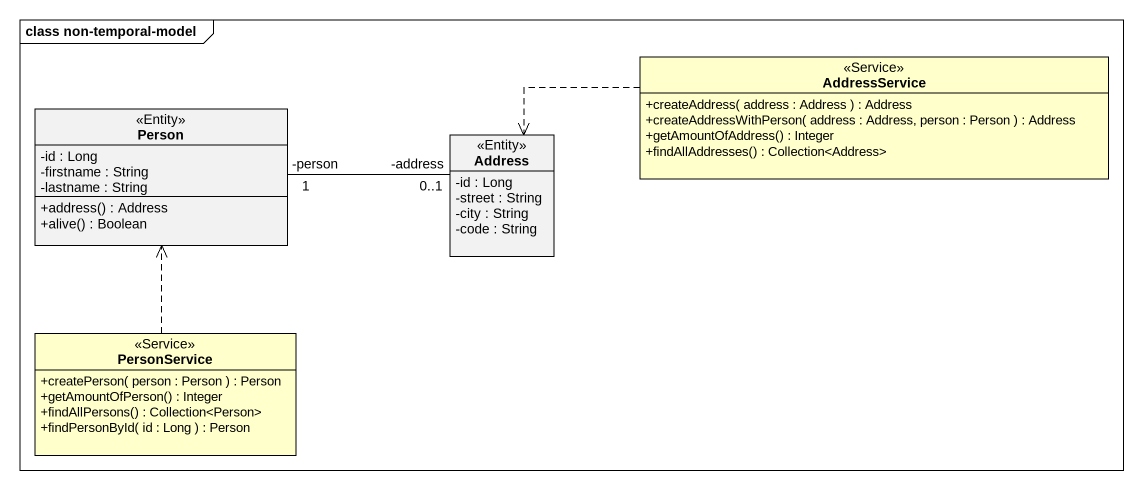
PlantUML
@startuml
mainframe class non-temporal-model
hide circle
hide empty members
skinparam classAttributeIconSize 0
class AddressService <<Service>> #FFFFCC {
  +createAddress( address : Address ) : Address
  +createAddressWithPerson( address : Address, person : Person ) : Address
  +getAmountOfAddress() : Integer
  +findAllAddresses() : Collection<Address>
}
class "Person" as Person_ <<Entity>> {
  -id : Long
  -firstname : String
  -lastname : String
  +address() : Address
  +alive() : Boolean
}
class Address <<Entity>> {
  -id : Long
  -street : String
  -city : String
  -code : String
}
class PersonService <<Service>> #FFFFCC {
  +createPerson( person : Person ) : Person
  +getAmountOfPerson() : Integer
  +findAllPersons() : Collection<Person>
  +findPersonById( id : Long ) : Person
}
AddressService .left.> Address
Person_ "-person\n1" -right- "0..1\n-address" Address
PersonService .up.> Person_
@enduml
